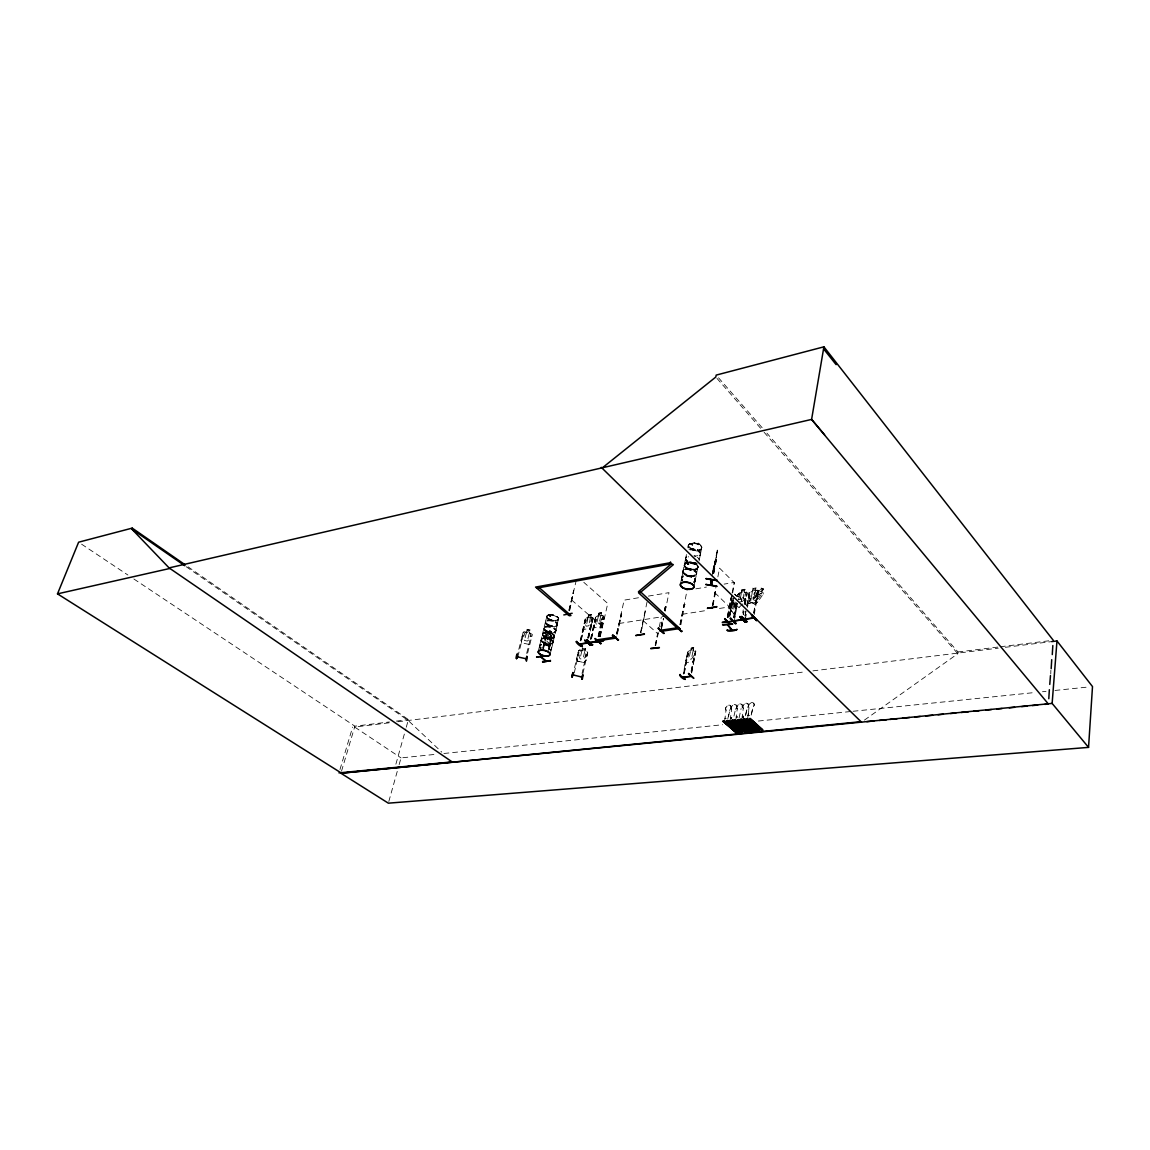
<?xml version="1.0" encoding="UTF-8"?>
<svg xmlns="http://www.w3.org/2000/svg" width="1150" height="1150" viewBox="0 0 1150 1150"><rect width="100%" height="100%" fill="white"/><g stroke="black" fill="none" stroke-linecap="round" stroke-linejoin="round"><path stroke-width="0.75" stroke-dasharray="5 3.75" d="M545.387 622.739L545.919 620.914M542.455 634.369L543.777 632.414M542.426 634.613L542.484 633.592M545.531 633.075L544.755 633.521L545.776 634.096M545.359 633.866C548.033 633.521 543.418 633.161 545.79 633.276M543.016 648.082L546.94 632.471L547.774 631.968L552.518 637.043L549.269 646.717L545.071 642.433L551.181 634.771L552.101 635.533M547.903 618.571L546.768 616.127L549.197 614.632M546.768 616.903L546.782 616.156M550.591 644.402L549.269 646.717L545.014 643.094L545.043 639.918M549.24 615.811L550.548 616.227L549.901 615.437M551.626 648.082L551.583 649.017M553.15 641.872L553.121 642.678A6.196 2.76 13.7 0 0 544.812 638.192A6.196 2.76 13.7 0 0 543.26 642.721A6.196 2.76 13.7 0 0 553.021 642.821L552.546 643.482M696.756 572.772L696.569 574.396M549.441 616.141L550.879 615.926L549.398 615.638M548.449 650.454L551.123 637.891L551.497 638.538M539.508 645.725L539.508 646.271M551.526 638.365L551.267 638.063M682.884 572.125L683.071 570.544M685.472 559.403L685.774 557.649M554.487 636.971L554.185 635.145L550.936 632.946L543.777 632.414M555.378 620.224L556.082 620.54M555.881 630.689L557.261 625.097M557.376 624.479L558.411 617.651L552.101 614.603M551.569 648.557L552.906 643.008A6.109 2.702 13.7 0 1 543.231 643.066A6.109 2.702 13.7 0 1 544.755 638.609A6.109 2.702 13.7 0 1 552.834 643.152L552.906 643.008M553.092 642.275L555.68 631.451M545.402 622.164L544.051 627.641M689.137 562.134C692.386 562.178 698.855 563.615 697.82 567.999L696.081 569.451L691.279 569.883M688.131 545.891C706.646 562.35 704.504 533.269 688.088 545.833M541.061 639.946L539.709 645.394M543.893 628.374L541.247 639.141M743.691 717.298L742.713 716.393L743.015 717.327M684.121 565.383L686.076 562.695M737.078 596.591L737.998 595.901M742.914 717.154L742.196 716.292L743.475 716.163L742.311 716.393L743.374 717.428M730.782 718.117L731.745 718.721L730.868 717.931M725.707 718.261L725.118 718.477M713.201 571.895L713.604 567.511L712.641 571.392M713.331 571.909L713.417 570.572M713.446 569.236L714.136 565.599L713.029 572.556M700.695 553.61L700.393 552.575M695.132 581.383L695.103 579.169M714.092 568.804L715.041 560.711L714.092 568.804L714.768 566.303M715.458 559.202L714.783 564.348L715.199 562.796M715.257 561.876L716.508 554.357L716.378 556.097M681.418 578.651L681.634 577.501M716.407 554.343L716.364 558.023L717.327 550.074L717.097 552.187M716.378 559.978L713.776 573.462M697.878 567.755C695.017 571.205 687.858 569.796 685.357 566.864M1050.755 674.015L1050.884 670.292M553.164 638.149L554.544 636.712A6.109 2.731 13.7 0 0 546.351 632.026A6.109 2.731 13.7 0 0 544.812 636.525A6.109 2.731 13.7 0 0 554.444 636.597M558.756 619.261L554.918 620.856L547.918 618.585M864.426 720.101L957.821 653.689L958.008 651.978L766.921 433.176M747.658 718.592L748.995 707.638A3.206 2.415 -46.4 0 1 749.699 703.628A3.206 2.415 -46.4 0 1 753.624 703.225L753.71 703.311A3.206 2.415 -46.4 0 1 753.02 707.322L751.252 715.242M748.133 715.544L749.096 707.739A3.206 2.415 -46.4 0 1 749.8 703.714A3.206 2.415 -46.4 0 1 753.724 703.311M539.494 646.3L538.286 651.303M741.923 719.181L743.274 708.271A3.191 2.401 -46.6 0 1 743.978 704.26A3.191 2.401 -46.6 0 1 747.888 703.857L747.974 703.944A3.191 2.401 -46.6 0 1 747.27 707.954L745.502 715.846M741.391 600.401L741.951 599.682L738.271 599.308M735.856 719.828L737.236 708.932A3.191 2.401 -46.8 0 1 737.941 704.936A3.191 2.401 -46.8 0 1 741.822 704.533L741.923 704.619A3.191 2.401 -46.8 0 1 741.218 708.616L741.117 708.529A3.191 2.401 -46.8 0 0 741.822 704.533M521.525 642.749L521.266 639.731L521.525 642.749L528.784 644.388L530.538 641.829M730.178 720.418L731.572 709.55A3.177 2.386 -47.1 0 1 732.291 705.568A3.177 2.386 -47.1 0 1 736.144 705.166L736.244 705.252A3.177 2.386 -47.1 0 1 735.526 709.248L733.729 717.097M741.649 601.45L741.52 598.762L738.286 595.441L736.46 596.088L738.041 594.277L739.551 594.033L744.28 598.877L745.143 601.522L739.148 607.344L736.704 606.366L732.018 601.508L733.916 598.374M724.629 720.992L726.038 710.154A3.163 2.372 -47.3 0 1 726.771 706.172A3.163 2.372 -47.3 0 1 730.609 705.784L730.71 705.87A3.163 2.372 -47.3 0 1 729.991 709.852L727.821 719.253M530.222 630.027L527.146 629.323L530.207 630.071L529.402 632.888L530.725 634.096L529.446 639.242L527.347 641.096L524.457 640.435L523.466 637.891L524.759 632.744L526.527 632.184L524.357 631.594L523.121 632.399L521.367 639.788M529.532 632.816L532.364 634.484L527.519 653.617M716.306 557.031L716.579 555.076M530.984 636.094L531.846 636.137M713.101 573.534L717.312 551.971M700.695 553.696L699.775 555.637L700.336 554.918M753.652 613.008L757.203 593.069L758.238 593.127L757.203 593.069M753.839 613.194L757.376 593.256M756.872 599.193L758.324 591.057M754.213 614.546L758.425 590.999L757.447 590.008L755.952 590.683L749.326 601.594L755.004 604.282L757.85 601.824L763.241 594.047L763.154 592.696L757.447 590.008M757.519 590.266L755.449 590.568L756.053 587.363L752.962 587.822L752.56 590.999L750.777 592.178L749.757 597.842L750.878 600.056L753.768 599.639L755.751 596.965L756.772 591.287L755.392 590.511M742.656 613.094L743.259 609.788M744.467 603.175L745.962 594.895L746.982 594.952L745.962 594.895M744.654 603.362L746.149 595.082M743.202 614.617L743.806 611.311M744.999 604.699L747.069 592.897L744.28 592.451L744.884 589.246L744.337 592.264M743.389 614.804L743.992 611.498M745.186 604.871L747.227 592.897L746.35 592.006L739.263 593.098L736.388 596.031M744.927 615.825L746.422 607.545M746.724 605.892L749.139 592.394L750.318 591.158L757.577 590.151L755.952 590.683M745.114 616.012L746.609 607.732M746.896 606.079L749.239 592.408L752.416 590.856M747.27 607.43L749.656 594.162L748.808 594.291L749.843 594.349L747.759 605.949M745.372 619.203L746.264 614.244M744.941 589.317L741.865 589.749L741.319 592.768L739.709 594.104L738.674 599.739M741.923 589.806L741.462 592.911L739.349 593.256M734.994 601.852L733.959 607.459L732.665 605.806L733.7 600.199L733.959 614.143L735.051 611.685M735.684 602.729L733.513 609.859L732.219 608.221L731.975 604.929M733.585 617.277L736.173 604.972L734.304 617.737M733.872 617.435L736.474 603.304M733.959 617.751L736.661 603.491M734.706 617.306L737.308 603.175M734.246 621.029L737.495 603.348M727.289 617.464L730.566 598.805M727.591 615.954L731.069 597.296M727.619 617.421L731.803 594.751M732.133 593.012L734.074 582.533L719.555 568.143L717.528 578.68M727.921 617.349L731.644 597.281M728.108 617.536L732.378 594.579M732.694 592.839L734.649 582.36L724.069 584.128M732.277 598.331L730.624 610.018L733.959 614.143L730.868 609.946L730.897 606.409L730.811 610.018L733.959 614.143M729.158 616.041L732.09 599.941M729.503 616.012L732.435 600.185L729.546 616.529M729.876 616.501L733.01 599.322M692.271 543.864L691.337 544.669M692.07 543.806L692.53 545.086L692.832 544.094M576.84 658.102L577.156 661.063L584.387 662.688L586.083 660.129L587.765 652.726L586.917 651.518L579.773 649.908L578.551 650.713L574.066 669.832M578.551 650.713L576.941 658.102M577.156 661.063L584.387 662.63M578.924 652.711L578.105 652.381L578.924 652.711L574.109 673.483M688.131 563.414L688.318 564.477L688.778 563.572M692.587 544.108L691.668 543.95M712.439 605.259L715.846 587.463M712.684 605.504L715.961 588.412M712.756 605.216L716.033 588.11M713 605.461L716.277 588.354M712.051 575.747L713.187 569.911M714.006 565.584L713.23 568.977M712.799 572.973L716.781 552.388M713.388 573.404L716.364 557.994M713.805 572.959L716.421 559.475M693.651 647.68L693.091 650.512L694.284 651.274L693.249 656.578L691.423 659.051L688.864 659.381L687.944 657.283L688.994 651.978L690.532 650.857L691.15 648.068L693.709 647.723M693.148 650.555L693.752 647.565L691.021 647.939L690.518 650.828M691.064 671.241L695.376 652.841M691.251 671.399L694.629 652.941M691.495 672.808L695.75 651.029C694.14 648.959 689.195 650.152 687.542 652.151L683.287 673.828M691.682 672.966L695.808 651.087M712.669 571.895L713.46 567.626M694.126 569.753L693.953 569.092M698.438 550.074L697.561 549.786M683.459 674.001L687.614 652.179M684.034 673.742L687.959 653.832L683.574 677.221M693.666 569.494L694.284 569.897M582.489 647.637L581.929 650.541L580.189 651.072L578.996 656.204L580.031 658.749L582.906 659.396L584.947 657.541L586.126 652.395L584.919 651.072M585.551 648.37L584.919 651.116M694.039 586.327L695.117 580.879M695.175 580.592L696.512 573.922M696.555 573.649A6.9 3.436 11 0 0 687.959 568.258A6.9 3.436 11 0 0 685.271 573.749A6.9 3.436 11 0 0 696.555 573.649L698.337 564.722M699.099 560.884L700.422 554.286M700.479 554.041L701.773 547.414M586.428 654.235L587.247 654.58L586.428 654.235L582.029 673.44M689.051 563.946L688.232 563.514M692.573 544.856L692.631 543.907M679.938 624.622L683.962 604.641L684.94 604.699L683.962 604.641M680.139 624.795L687.067 590.295M680.929 624.68L684.753 604.512M680.527 583.697L681.619 578.249M681.849 577.156L683.043 571.306M685.644 558.555L683.086 570.515L683.747 569.724M686.449 554.544L685.788 557.664M687.829 547.817L688.462 544.856M655.701 645.538L658.246 633.276M660.934 626.851L662.644 618.585M664.355 610.319L665.045 607.013L666.023 607.071L665.045 607.013M661.121 627.023L662.831 618.758M664.556 610.492L665.232 607.186M661.379 628.389L663.435 618.47M665.146 610.204L665.821 606.898M661.566 628.561L663.622 618.643M665.131 611.354L668.998 592.652L648.298 596.117M655.155 645.366L657.699 633.104M655.399 645.581L658.893 628.777M659.238 627.109L661.322 617.061M640.521 632.586L647.752 598.704M640.766 632.816L645.351 611.254L641.053 632.773M616.572 633.348L621.561 614.014L617.133 635.159M616.759 633.521L624.134 600.142L639.673 597.554M616.932 634.987L621.561 614.014M714.207 568.819L714.768 566.231M751.151 715.142L752.919 707.236A3.206 2.415 -46.4 0 0 753.624 703.225M593.759 625.111L593.932 627.828L600.171 626.851L603.319 616.17L600.99 615.538L601.637 612.706L598.977 613.137L595.643 622.538L596.447 624.608L598.92 624.22L600.774 621.719L601.982 616.386L600.875 615.652M598.819 636.309L603.405 616.127L602.643 615.365M599.021 636.467L602.988 617.938M599.452 636.194L603.779 617.119L604.569 617.521L603.779 617.119M599.739 636.151L604.066 617.076M599.969 636.626L604.282 617.564M600.257 636.597L607.746 603.462L583.826 582.346M745.401 715.76L747.184 707.868A3.191 2.401 -46.6 0 0 747.888 703.857M598.46 616.113L598.977 613.137M600.933 615.71L601.637 612.706M598.086 636.41L602.255 618.053L603.189 618.096M598.288 636.582L602.255 618.053M739.076 718.06L741.117 708.529M584.789 651.188L585.436 648.399M587.736 637.991L591.948 619.706L592.868 619.749L588.671 638.049M587.938 638.149L591.948 619.706M591.258 625.428L592.997 617.837M588.469 637.876L593.098 617.78L590.697 617.205L591.244 614.488M590.496 639.17L595.456 617.421L598.388 616.026M582.906 673.483L587.664 652.74M590.697 639.342L595.599 617.492M591.229 639.069L595.801 619.088L590.669 642.562M590.755 617.262L591.689 618.053L590.467 623.357L588.613 625.844L586.169 626.232L585.379 624.163L588.728 614.804L591.416 614.431L590.654 617.363M588.196 617.766L588.728 614.804M727.72 719.167L729.891 709.766A3.163 2.372 -47.3 0 0 730.609 705.784M580.218 640.723L585.221 619.059L588.067 617.636M580.419 640.895L585.278 619.117M580.937 640.622L585.551 620.727L580.362 644.101M568.819 610.363L573.778 590.726L569.638 610.779M569.106 610.319L576.38 579.844M569.365 610.822L573.505 590.784M696.325 574.813A6.914 3.436 11 0 0 687.729 569.423A6.914 3.436 11 0 0 685.026 574.914A6.914 3.436 11 0 0 696.325 574.813L696.368 574.669M548.981 633.176L549.686 630.258L551.526 631.796L550.692 634.599L551.468 636.266L548.176 650.497M551.526 631.796L550.778 634.556M549.111 649.161L551.626 638.739M549.369 649.132L552.043 635.533M550.131 654.393L551.367 649.333M542.742 648.126L546.221 634.11M543.26 648.543L546.854 632.486M543.519 648.499L546.926 634.556L546.207 633.981M546.94 616.069L545.632 621.273M526.671 653.416L530.998 635.95M517.816 656.894L523.494 634.254L522.646 634.053L517.831 653.243M526.527 632.227L527.146 629.323M388.815 801.492L397.268 771.319M399.151 764.606L401.019 757.908L434.973 754.4M395.887 764.175L405.806 728.884M406.281 727.202L408.408 719.598L188.054 566.821M339.983 769.508L352.619 727.131M341.521 771.147L354.89 726.182L389.419 721.941M726.067 718.822L725.233 718.304M725.909 718.635L725.176 718.175M684.279 564.434C687.801 560.122 696.569 563.27 698.064 566.763M749.455 601.536L750.591 598.402M554.53 636.769L550.706 638.308L543.663 636.022M681.821 577.214L682.324 576.653M725.032 718.232L725.751 718.577M555.738 631.379L555.924 630.143M744.107 604.181L745.703 600.99L744.165 604.239M747.73 600.587L748.133 603.477L755.421 602.442L757.031 599.251M686.09 659.812L686.378 662.544L692.832 661.71L694.327 658.734M731.429 718.103L731.673 718.793L730.451 717.528L731.716 717.413M583.51 626.721L583.668 629.424L589.849 628.461L591.402 625.485M696.512 574.439L696.555 574.382A7.015 3.493 11 0 0 687.786 568.962A7.015 3.493 11 0 0 685.041 574.54A7.015 3.493 11 0 0 696.512 574.439L695.879 575.201M584.329 662.572L585.982 660.086M544.41 627.109L543.878 628.978M556.844 625.701L557.419 623.889M550.778 638.135L551.712 638.207M551.54 649.103L551.008 649.808M555.321 631.939L555.867 631.206A6.181 2.789 13.7 0 0 547.644 626.592A6.181 2.789 13.7 0 0 546.077 631.178A6.181 2.789 13.7 0 0 555.809 631.235M685.731 557.707L686.334 556.945M761.372 591.962L763.399 589.087M541.549 638.71L541.018 640.449M542.857 633.176L547.774 632.399L553.322 634.57M731.386 718.218L730.724 717.586M595.513 617.464L596.591 616.314L602.701 615.264M739.608 594.09L738.07 594.378L739.321 593.156M550.217 641.427L548.766 642.893L547.041 641.47L546.652 638.48L547.918 633.319L549.053 633.161M733.973 598.431L732.018 601.508M754.946 604.109L757.85 601.824M578.651 650.771L579.787 650.066M523.207 632.457L524.371 631.738L531.458 633.348M547.256 615.437L548.061 614.934M550.663 615.854L550.304 615.408M691.294 544.108L692.027 544.166M687.326 563.673L688.404 563.773M693.824 569.121L694.557 569.681M736.977 717.197L736.877 717.298M686.076 562.695L689.137 562.149M687.484 563.586L688.304 563.414M688.606 564.42L687.829 563.96M553.164 638.178L547.544 638.135L543.591 636.281L542.469 634.398L542.786 635.447M695.879 588.829L706.459 587.061M588.786 614.848L591.416 614.431M599.049 613.18L601.694 612.749M586.356 617.967L592.394 616.932M585.753 620.899L585.034 621.014M596.002 619.261L595.269 619.376M739.738 601.924L742.569 601.479L744.524 598.805L745.545 593.141L744.223 592.379M621.762 614.186L620.813 614.129M618.973 623.501L664.067 616.457M682.252 614.273L705.295 610.664M719.469 608.451L730.106 606.798M546.926 634.556L546.149 634.182M544.942 643.152L549.427 646.702L550.577 644.489M748.176 603.319L755.32 602.298M688.131 653.991L687.384 654.091M396.333 721.093L408.408 719.598M958.008 651.978L998.574 646.99M1000.342 646.76L1051.474 640.478M389.174 722.804L354.646 727.044L401.019 757.908M397.799 721.754L805.805 671.744M812.935 670.867L998.272 648.154M1005.387 647.292L1051.646 641.614M443.914 753.48L722.646 724.73M758.382 721.036L851.288 711.462M853.07 711.275L1035.331 692.473M1042.475 691.739L1046.04 691.366M1054.981 690.446L1088.921 686.938M736.144 716.939L737.524 716.91L736.417 716.982M692.674 544.582L691.941 544.496M730.566 717.643L731.831 717.514M687.441 562.594L690.848 562.551M687.341 563.974L688.821 564.607M549.211 614.603L552.101 614.632M549.643 615.48L550.577 615.983M692.53 544.942L691.783 544.798M698.05 550.419L697.734 549.614L697.59 550.318M688.577 564.492L687.829 564.348M692.257 545.071L691.409 544.568M689.554 569.264L691.337 569.609M691.279 569.911C688.16 571.924 681.763 562.178 685.256 567.079M550.361 619.951L551.856 620.439M696.584 543.317L699.703 544.64M736.647 606.309L739.206 607.401M761.128 588.053L763.456 589.145M749.398 601.479L755.004 604.167M81.593 544.18L127.894 575.014M133.874 578.996L354.89 726.182M186.228 566.749L408.164 720.475L441.801 752.158M571.579 599.998L602.499 626.649M643.08 620.598L657.843 633.794M726.038 710.154L726.139 710.24A3.163 2.372 -47.3 0 1 726.857 706.273A3.163 2.372 -47.3 0 1 730.71 705.87M731.572 709.55L731.659 709.636A3.177 2.386 -47.1 0 1 732.378 705.654A3.177 2.386 -47.1 0 1 736.244 705.252M735.439 709.148L735.526 709.248A3.177 2.386 -47.1 0 0 736.144 705.166M737.236 708.932L737.337 709.018A3.191 2.401 -46.8 0 1 738.041 705.022A3.191 2.401 -46.8 0 1 741.923 704.619M743.274 708.271L743.374 708.357A3.191 2.401 -46.6 0 1 744.079 704.346A3.191 2.401 -46.6 0 1 747.974 703.944M734.706 594.119L736.489 595.944L734.678 594.262M744.208 598.819L745.027 601.522M736.992 605.317L736.618 602.442M714.84 592.739L729.531 606.97M542.872 635.202L543.648 635.993M553.322 634.599L554.559 635.95M763.097 592.624L763.183 594.104M716.967 378.393L762.924 430.919M764.103 432.271L957.821 653.689M718.549 377.804L762.206 427.771M700.853 545.531L701.586 546.509M558.383 617.651L558.785 618.484M696.483 572.197L696.756 573.146M701.601 546.523L701.917 547.515M576.955 658.059L577.242 660.977M593.86 625.082L594.018 627.713M583.611 626.692L583.754 629.323M697.202 563.399A6.886 3.479 11 0 1 687.024 561.775A6.886 3.479 11 0 1 688.663 556.787M695.98 563.442A6.986 3.536 11 0 1 686.492 560.941A6.986 3.536 11 0 1 688.692 556.327M696.066 562.637A6.871 3.479 11 0 1 687.254 560.625A6.871 3.479 11 0 1 687.527 556.025M694.039 555.924A6.871 3.479 11 0 1 695.692 556.485M697.144 557.232A6.871 3.479 11 0 1 698.999 559.044M696.052 563.098A6.986 3.536 11 0 1 687.096 561.042A6.986 3.536 11 0 1 687.369 556.37M698.28 558.483A6.986 3.536 11 0 1 699.013 559.446M688.922 549.168A6.857 3.493 10.9 0 1 700.034 551.698A6.857 3.493 10.9 0 1 694.097 555.852M690.058 549.916A6.857 3.493 10.9 0 1 699.401 552.374A6.857 3.493 10.9 0 1 697.202 556.945M690.086 549.47A6.972 3.551 10.9 0 1 699.574 551.957A6.972 3.551 10.9 0 1 697.346 556.6M690.158 549.111A6.972 3.551 10.9 0 1 699.646 551.612A6.972 3.551 10.9 0 1 697.418 556.255M682.525 580.994A6.929 3.421 11.1 0 1 683.718 576.754A6.929 3.421 11.1 0 1 692.501 577.875A6.929 3.421 11.1 0 1 694.312 582.504M682.511 580.606A7.029 3.479 11.1 0 1 683.732 576.294A7.029 3.479 11.1 0 1 692.659 577.444A7.029 3.479 11.1 0 1 694.499 582.144M682.755 579.83A6.914 3.421 11.1 0 1 684.423 575.46A6.914 3.421 11.1 0 1 693.608 577.242A6.914 3.421 11.1 0 1 693.508 581.929M682.582 580.247A7.029 3.479 11.1 0 1 684.264 575.805A7.029 3.479 11.1 0 1 693.608 577.631A7.029 3.479 11.1 0 1 693.508 582.374M540.629 648.629A6.109 2.688 13.7 0 1 541.061 645.164A6.109 2.688 13.7 0 1 548.694 646.242A6.109 2.688 13.7 0 1 550.893 650.066M540.644 648.269A6.21 2.731 13.7 0 1 541.463 644.661A6.21 2.731 13.7 0 1 549.671 646.314A6.21 2.731 13.7 0 1 550.261 650.196M541.981 648.298A6.109 2.688 13.7 0 1 541.319 644.115A6.109 2.688 13.7 0 1 550.131 645.883A6.109 2.688 13.7 0 1 549.226 649.75M540.73 647.953A6.21 2.731 13.7 0 1 541.535 644.345A6.21 2.731 13.7 0 1 549.743 645.984A6.21 2.731 13.7 0 1 550.332 649.879M756.182 599.567L757.016 599.941L757.721 595.887L761.501 593.199L757.663 594.967L758.238 591.79L757.419 591.517L756.729 595.398L752.79 597.942L753.538 598.417L756.801 596.275L756.182 599.567M553.121 642.606L553.121 642.649A6.196 2.76 13.7 0 1 543.332 642.404A6.196 2.76 13.7 0 1 544.899 637.876A6.196 2.76 13.7 0 1 553.107 642.491M753.509 596.706L753.092 599.567L755.349 600.631L758.195 598.891L761.976 593.544L761.429 592.02L763.6 589.087L761.113 587.909L753.509 596.706M752.33 591.948L751.309 597.612L754.199 597.195L755.219 591.517L752.33 591.948M753.48 588.34L753.293 589.346L755.148 589.073L755.334 588.053L753.48 588.34M741.218 593.86L740.183 599.495L743.001 599.049L744.036 593.4L741.218 593.86M742.368 590.252L742.181 591.258L743.992 590.956L744.179 589.95L742.368 590.252M693.105 648.212L691.279 649.376L693.105 648.212M692.904 651.461L691.869 656.765L689.31 657.096L690.359 651.806L692.904 651.461M598.187 617.004L596.965 622.322L599.438 621.934L600.659 616.601L598.187 617.004M599.38 613.611L599.164 614.56L600.976 613.352L599.38 613.611M584.588 652.05L583.409 657.196L580.534 656.549L581.727 651.418L584.588 652.05M587.923 618.657L586.687 623.947L589.145 623.559L590.367 618.254L587.923 618.657M589.116 615.279L588.901 616.227L590.697 615.02L589.116 615.279M582.978 648.327L582.762 649.232L584.602 649.649L584.818 648.729L582.978 648.327M551.023 632.04L550.807 632.96L549.93 631.12L551.023 632.04M550.548 635.504L549.298 640.665L547.572 639.242L548.837 634.081L550.548 635.504M529.173 633.751L527.893 638.883L525.018 638.236L526.298 633.104L529.173 633.751M527.62 630.013L527.39 630.933L529.23 631.35L529.46 630.43L527.62 630.013M557.362 624.982L557.348 625.011A6.167 2.803 13.7 0 1 547.601 624.967A6.167 2.803 13.7 0 1 549.168 620.367A6.167 2.803 13.7 0 1 557.319 625.025M758.497 591.919L754.716 597.267L756.973 598.331L760.754 592.969L758.497 591.919M761.257 588.771L760.581 589.72L762.033 590.396L762.709 589.447L761.257 588.771M554.084 637.402L554.07 637.431A6.066 2.717 13.7 0 1 544.654 637.301A6.066 2.717 13.7 0 1 546.178 632.831A6.066 2.717 13.7 0 1 554.214 637.373M738.602 596.102L737.783 596.232L738.602 596.102M749.225 715.559L747.946 715.674L749.225 715.559M686.449 567.971A6.871 3.45 11 0 0 697.705 567.856A6.871 3.45 11 0 0 689.137 562.465A6.871 3.45 11 0 0 686.449 567.971M690.402 548.492A6.828 3.507 10.9 0 0 701.586 548.32A6.828 3.507 10.9 0 0 693.105 542.901A6.828 3.507 10.9 0 0 690.402 548.492M686.55 567.539A6.857 3.45 11 0 0 697.777 567.41A6.871 3.45 11 0 0 689.238 562.019A6.871 3.45 11 0 0 686.536 567.525A6.871 3.45 11 0 0 697.791 567.396A6.857 3.45 11 0 0 689.238 562.034A6.857 3.45 11 0 0 686.55 567.539M690.288 549.067A6.814 3.493 10.9 0 0 701.457 548.895A6.814 3.493 10.9 0 0 692.99 543.476A6.814 3.493 10.9 0 0 690.288 549.067M690.316 548.751A6.871 3.522 10.9 0 0 701.572 548.564A6.871 3.522 10.9 0 0 693.048 543.116A6.871 3.522 10.9 0 0 690.316 548.751M686.334 568.56A6.871 3.436 11 0 0 697.576 568.431A6.871 3.436 11 0 0 689.023 563.054A6.871 3.436 11 0 0 686.334 568.56M686.378 568.229A6.914 3.464 11 0 0 697.691 568.1A6.914 3.464 11 0 0 689.08 562.695A6.914 3.464 11 0 0 686.378 568.229M685.113 574.181A7.015 3.493 11 0 0 696.584 574.08A7.015 3.493 11 0 0 687.858 568.603A7.015 3.493 11 0 0 685.113 574.181M546.049 631.508A6.081 2.746 13.7 0 0 555.637 631.58A6.081 2.746 13.7 0 0 547.587 627.009A6.081 2.746 13.7 0 0 546.049 631.508M544.769 636.712A6.109 2.731 13.7 0 0 554.386 636.798A6.109 2.731 13.7 0 0 546.308 632.227A6.109 2.731 13.7 0 0 544.769 636.712M549.096 619.088A6.038 2.76 13.7 0 0 558.627 619.117A6.038 2.76 13.7 0 0 550.649 614.546A6.038 2.76 13.7 0 0 549.096 619.088M544.87 636.367A6.066 2.717 13.7 0 0 554.429 636.453A6.066 2.717 13.7 0 0 546.408 631.911A6.066 2.717 13.7 0 0 544.87 636.367M548.967 619.606A6.038 2.76 13.7 0 0 558.483 619.634A6.038 2.76 13.7 0 0 550.519 615.063A6.038 2.76 13.7 0 0 548.967 619.606M544.784 636.726A6.081 2.717 13.7 0 0 554.357 636.812A6.081 2.717 13.7 0 0 546.322 632.256A6.081 2.717 13.7 0 0 544.784 636.726M549.024 619.289A6.081 2.789 13.7 0 0 558.613 619.318A6.081 2.789 13.7 0 0 550.577 614.718A6.081 2.789 13.7 0 0 549.024 619.289M546.308 630.473A6.081 2.746 13.7 0 0 555.881 630.531A6.081 2.746 13.7 0 0 547.846 625.959A6.081 2.746 13.7 0 0 546.308 630.473M547.572 625.312A6.066 2.76 13.7 0 0 557.132 625.356A6.066 2.76 13.7 0 0 549.111 620.77A6.066 2.76 13.7 0 0 547.572 625.312M546.164 630.861A6.181 2.789 13.7 0 0 555.896 630.919A6.181 2.789 13.7 0 0 547.731 626.276A6.181 2.789 13.7 0 0 546.164 630.861M547.673 624.651A6.167 2.803 13.7 0 0 557.391 624.694A6.167 2.803 13.7 0 0 549.24 620.051A6.167 2.803 13.7 0 0 547.673 624.651M547.817 624.263A6.066 2.76 13.7 0 0 557.391 624.321A6.066 2.76 13.7 0 0 549.369 619.735A6.066 2.76 13.7 0 0 547.817 624.263M544.697 636.999A6.109 2.731 13.7 0 0 554.329 637.086A6.109 2.731 13.7 0 0 546.236 632.5A6.109 2.731 13.7 0 0 544.697 636.999M543.49 642.016A6.095 2.717 13.7 0 0 553.092 642.102A6.095 2.717 13.7 0 0 545.014 637.56A6.095 2.717 13.7 0 0 543.49 642.016"/><path stroke-width="1.5" d="M711.045 580.06L710.901 584.459L711.174 580.089M722.329 622.682L731.702 621.446L722.416 622.164M716.824 586.486L705.755 584.43L716.867 586.083M706.114 578.838L717.269 580.592L706.143 578.666M861.019 721.683L340.903 773.231L388.355 803.174L1088.547 747.385L1092.5 686.579L1056.979 640.967L1051.646 641.614M711.922 579.83L711.548 585.321L711.879 579.744M650.914 648.298L659.324 647.508M650.842 648.744L659.424 647.68M1088.547 747.385L1052.135 703.412L1056.979 640.967M1048.8 698.74L1049.346 689.712M1049.763 684.423L1050.467 675.582M1051.172 668.711L1051.718 659.683M1052.279 654.594L1052.825 645.553M728.338 625.327L727.433 624.809L731.745 630.085M732.061 629.984L727.821 624.752M517.256 654.034L516.58 658.562M516.609 658.691C518.607 647.924 514.697 660.186 516.724 658.231M516.867 656.679L517.744 656.693M526.326 658.835L525.492 658.447M526.154 660.79L526.743 656.19M526.571 660.962L527.16 656.765M602.039 468.093L715.789 377.042L716.191 375.101L823.903 346.826L811.598 419.419L1048.239 703.843M756.93 620.482L751.697 615.149L756.527 620.094M753.106 617.262L752.675 618.01L752.977 617.004L753.509 617.852M744.51 619.318L753.811 618.053L753.897 616.946M746.436 621.906C736.029 610.334 743.331 621.101 747.04 621.374M751.295 614.747L756.427 620.612M745.2 618.067L745.286 619.016M745.358 619.232L745.444 618.096L745.186 619.016M730.006 618.456L735.468 623.76L736.072 623.171M736.891 629.208C737.653 630.272 726.757 632.701 727.145 629.898M745.229 622.294L739.838 616.501M730.566 617.924L735.971 623.688M724.687 618.585L730.106 623.832M732.55 624.249L722.531 624.824L732.651 623.889M571.866 676.832C574.842 665.649 570.601 679.981 572.499 676.488M572.269 676.876L573.088 672.793M707.451 608.408L716.809 606.596M573.649 675.007L572.944 675.064M711.332 583.726L711.634 584.847L711.275 583.783M693.709 678.026L688.534 673.397M707.538 608.034L716.709 607.114M685.328 679.061C685.17 680.714 677.896 675.424 680.124 674.446M676.301 626.276L681.361 631.551L681.95 630.976M581.325 676.947L582.159 676.933M676.43 625.873L675.841 626.462L681.361 631.537M582.719 674.533L582.303 679.19L581.9 678.601M581.929 679.046L582.719 674.949M582.303 679.19L582.604 675.007M658.361 627.972L663.909 633.018M676.962 627.814L638.566 592.825L640.306 592.523L673.354 564.65L671.428 563.845L670.421 561.919M644.374 634.283L635.691 635.548L644.46 633.923M678.687 627.569L661.192 630.186L662.285 631.178L679.765 628.547L640.478 591.747M615.825 636.784L616.213 637.56M618.01 640.262C611.096 632.342 609.586 635.375 618.527 639.759M612.893 634.843L618.427 640.262M614.387 637.215L597.914 639.702L599.021 640.636L615.494 638.178L614.546 636.482M603.405 639.903C604.756 642.045 594.593 642.534 595.211 641.096M600.817 643.712L595.096 638.825L600.832 643.31M586.859 640.076L592.149 645.078L592.71 644.518M600.717 643.799L595.125 638.466M590.453 645.251L584.717 640.392L590.467 644.848M717.284 580.448L706.129 578.508M576.653 641.269C574.899 642.246 581.627 648.054 582.432 646.041M590.352 645.337L584.746 640.033M592.595 645.006L586.989 639.702M563.788 614.934L572.183 613.266M550.318 660.359L550.519 661.092L542.642 661.423M544.511 656.118L536.547 657.067L544.654 655.759M538.574 587.075L570.918 615.509L569.322 615.768L535.555 587.089L670.249 562.724M452.712 762.292L169.079 567.899L131.847 529.086L132.221 528.109L185.107 564.779M341.018 772.843L57.5 593.86L78.617 542.196L132.221 528.109M685.17 679.477L679.966 674.863M746.867 621.819L741.649 616.457L746.824 621.848M582.274 646.458L576.136 641.801M592.164 645.049L586.874 640.191M546.494 661.351L540.931 656.808M599.337 640.967L598.417 640.464L598.992 640.996M739.076 732.262L726.699 721.007L740.126 732.334L738.688 732.464L726.484 721.064M725.995 721.093L739.306 732.421M741.304 732.018L728.755 720.777M732.837 720.403L745.66 731.774L744.223 731.918L732.104 720.432M734.217 720.015L747.212 731.587L733.815 720.231L735.166 720.101M737.783 719.857L749.901 731.386L751.338 731.213L738.271 719.627L751.338 731.213M750.246 731.141L737.466 719.713L738.587 719.785M739.967 719.598L753.494 730.997L741.06 719.138L754.055 730.926L740.183 719.397L752.991 730.854M743.245 719.296L755.952 730.782L743.231 719.268L757.39 730.624L744.424 718.822L756.758 730.71M746.249 718.937L758.957 730.423L746.523 718.923M749.541 718.635L762.565 730.135L749.642 718.592M749.901 718.606L762.464 730.121M744.524 731.731L731.774 720.303L745.401 731.644M747.917 731.544L746.968 731.457M758.943 730.451L759.762 730.351L746.781 718.692L759.704 730.394M567.856 614.56L568.675 614.905M579.356 644.058L587.276 642.85M597.942 641.527L589.979 642.692M661.034 631.12L659.971 631.019L661.006 631.163M679.003 628.82L679.894 628.719M727.073 621.604L726.182 621.791L727.303 621.863M682.539 677.134L691.121 676.315L682.956 677.35M744.237 619.117L753.724 617.866M711.864 607.933L712.526 608.062M723.709 721.122L736.834 732.622L722.904 721.208L736.288 732.694L723.767 720.949L736.776 732.665M728.453 720.619L742.354 732.076L729.33 720.533M728.985 720.777L742.109 731.932L729.244 720.547M732.564 720.231L745.646 731.803M738.012 719.857L750.432 731.328M741.003 719.311L753.983 730.969M743.288 719.311L756.024 730.768M747.011 718.879L759.216 730.437M572.786 674.849L582.058 677.106M747.946 731.558L735.023 719.943M750.476 731.342L737.553 719.699M762.249 730.178L749.009 718.692M587.463 643.066L579.557 644.216M589.734 642.491L597.77 641.298M615.609 637.689L616.357 637.603M733.24 620.942L742.397 619.577M742.426 619.807L733.369 621.187M680.024 628.935L679.291 629.064M57.5 593.86L169.956 568.431M536.777 588.124L671.428 563.845L638.437 591.761L640.306 592.523M739.738 617.018L745.746 622.222M595.413 641.801L603.621 640.607M542.527 661.897L550.289 660.833L542.613 661.911M751.726 615.207L756.527 620.526M753.926 617.205L752.905 618.211M340.903 773.231L1052.135 703.412M338.977 772.901L452.151 761.904M866.856 721.654L873.971 720.964M879.304 720.446L886.434 719.756M889.985 719.411L897.101 718.721M902.448 718.204L909.564 717.514M914.911 716.996L920.244 716.464M925.577 715.947L932.708 715.257M938.041 714.739L943.374 714.222M950.504 713.532L955.837 713.014M961.184 712.497L968.3 711.807M973.633 711.289L978.981 710.772M986.096 710.082L991.429 709.564M996.777 709.047L1002.11 708.529M1009.226 707.839L1014.573 707.322M1021.689 706.617L1027.022 706.1M1032.369 705.582L1037.703 705.065M1044.832 704.375L1048.383 704.03M546.164 661.379L540.615 656.837M526.226 658.806L517.054 656.751M739.881 616.932L745.329 622.15M724.687 619.016L730.121 624.249M658.346 628.374L663.909 633.42M762.867 729.919L750.116 718.391M688.519 673.799L693.694 678.385M740.068 732.378L727.016 720.806M736.244 732.723L722.991 721.194M169.079 567.899L811.598 419.419L824.607 434.829M131.847 529.086L184.762 565.728M576.495 641.7L582.317 646.53M745.114 731.86L732.004 720.461L732.909 720.36M734.62 720.144L747.471 731.587M658.246 628.475L663.809 633.521M676.214 626.348L681.849 631.479M724.586 619.102L730.02 624.349M601.277 467.346L861.508 722.171M823.558 348.853L836.122 364.651M823.903 346.826L1053.242 640.262M595.168 641.542L603.362 640.306M727.116 630.416L736.848 629.697M682.453 587.664A6.929 3.392 11.1 0 0 693.766 587.592A6.929 3.392 11.1 0 0 685.141 582.245A6.929 3.392 11.1 0 0 682.453 587.664M682.482 587.434A6.957 3.421 11.1 0 0 693.852 587.377A6.957 3.421 11.1 0 0 685.184 582.001A6.957 3.421 11.1 0 0 682.482 587.434M540.414 654.609A6.109 2.674 13.7 0 0 550.031 654.738A6.109 2.674 13.7 0 0 541.923 650.224A6.109 2.674 13.7 0 0 540.414 654.609M540.442 654.408A6.153 2.688 13.7 0 0 550.117 654.537A6.153 2.688 13.7 0 0 541.966 649.98A6.153 2.688 13.7 0 0 540.442 654.408"/></g></svg>
